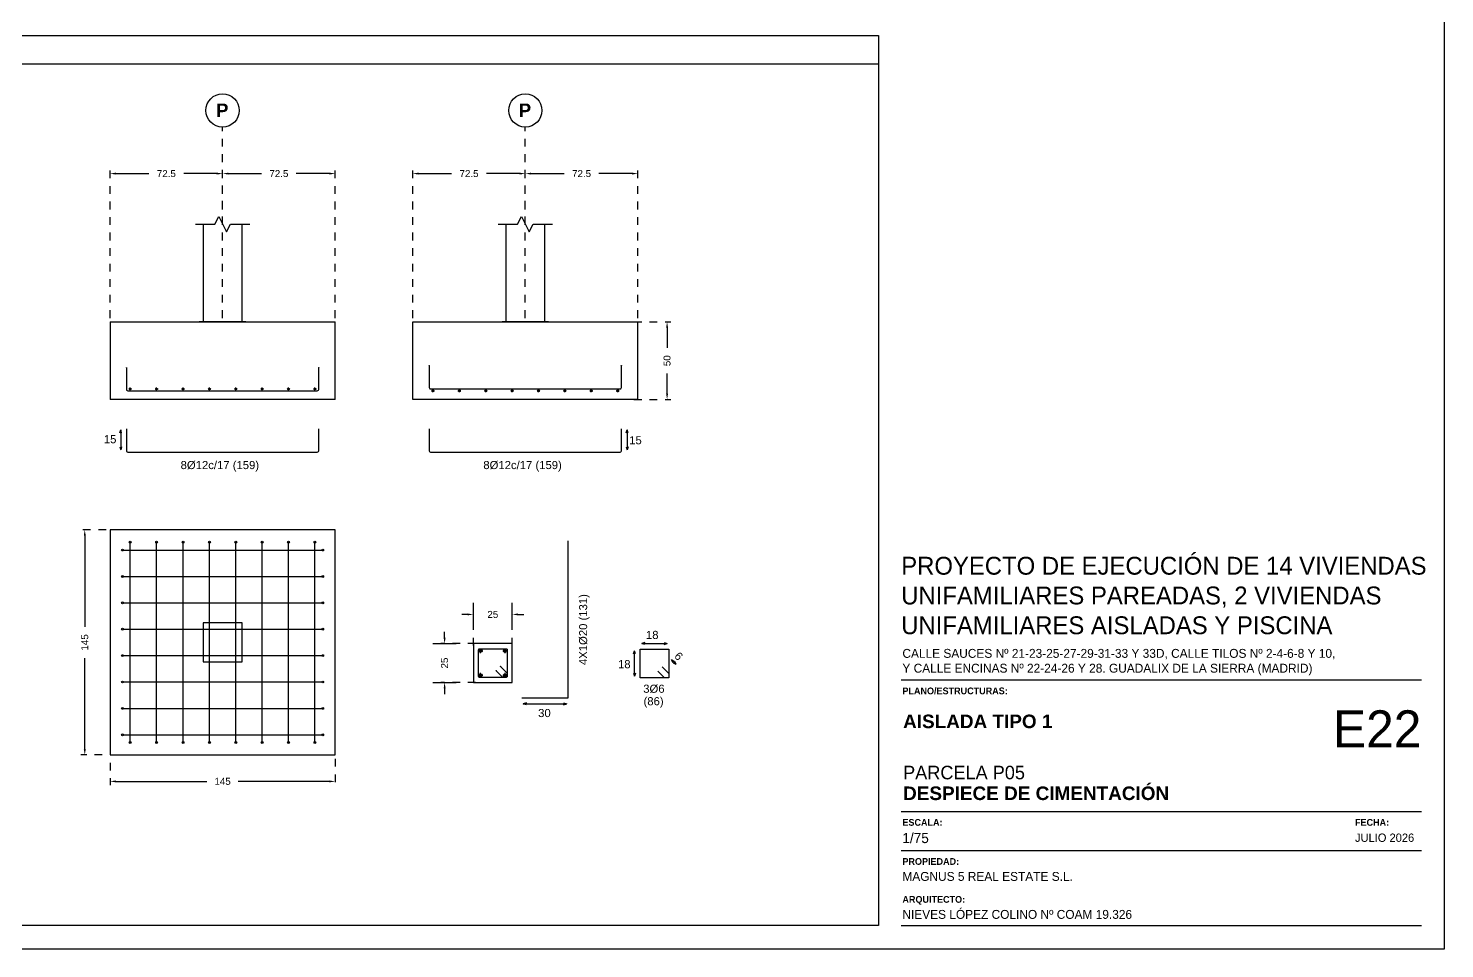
# Model space of a CAD drawing. Extents: x 2455 to 9764, y -806 to 181.
# Drawn here: x 4795.56 to 4813.81, y -500.15 to -488.29 of the extents above; entities that cross this region are included whole.
import ezdxf
from ezdxf.enums import TextEntityAlignment as Align

# ---------------------------------------------------------------- set-up
doc = ezdxf.new("R2010")
doc.units = 0
doc.header["$LTSCALE"] = 0.2
doc.header["$MEASUREMENT"] = 0
doc.linetypes.add('CYPE_PUNTO', pattern=[0.075, 0, -0.075])
doc.linetypes.add('PUNTOS2', pattern=[0.125, 0, -0.125])
for name, color, linetype in [('01_borde', 4, 'CONTINUOUS'), ('01_cajetín', 7, 'CONTINUOUS'), ('01_cotas', 4, 'CONTINUOUS'), ('01_MONO inst', 254, 'CONTINUOUS'), ('01_texto cartela', 4, 'CONTINUOUS'), ('CIM_COTAS', 2, 'CONTINUOUS'), ('CIM_DIB_ARMADOS', 4, 'CONTINUOUS'), ('CIM_GEOMETRIA', 2, 'CONTINUOUS'), ('CYPECABECERA', 2, 'CONTINUOUS'), ('WL', 7, 'CONTINUOUS')]:
    doc.layers.add(name, color=color, linetype=linetype)
doc.layers.add('01_cartela', color=6, linetype='CONTINUOUS', plot=False)
doc.styles.add('Century Gothic', font='', dxfattribs={"height": 2})
doc.styles.add('Century Gothic_3', font='', dxfattribs={"height": 4.5})
doc.styles.add('Century Gothic_5', font='', dxfattribs={"height": 2.5})
doc.styles.add('Century Gothic_6', font='', dxfattribs={"height": 11})
doc.styles.add('Estilo1', font='swissel.ttf')
doc.styles.add('NIEVES3', font='swisseb.ttf')
doc.styles.add('ROMANS', font='romans')
doc.styles.get('Century Gothic').set_extended_font_data('Century Gothic')
doc.styles.get('Century Gothic_3').set_extended_font_data('Century Gothic')
doc.styles.get('Century Gothic_5').set_extended_font_data('Century Gothic')
doc.styles.get('Century Gothic_6').set_extended_font_data('Century Gothic')
doc.dimstyles.new('DECIMAL-50', dxfattribs={"dimtxt": 0.08, "dimasz": 0.15, "dimexe": 0.05, "dimexo": 0.05, "dimgap": 0.09, "dimtad": 0, "dimzin": 0, "dimdsep": 46, "dimtxsty": 'ROMANS', "dimblk": 'DOTSMALL', "dimcen": 0.09, "dimclrt": 7, "dimadec": 0, "dimazin": 0, "dimtfac": 1.38, "dimtix": 1, "dimtofl": 0, "dimtmove": 2, "dimatfit": 3, "dimldrblk": 'OBLIQUE', "dimfxl": 1, "dimtolj": 1, "dimtzin": 0, "dimarcsym": 0})

# ---------------------------------------------------------------- blocks, each defined once
blk = doc.blocks.new('*D823')
at = {"layer": '01_cotas', "color": 0, "linetype": 'PUNTOS2', "lineweight": -2, "transparency": 16777216}
for p, q in [((4798.062, -492.025), (4798.062, -490.115)), ((4799.512, -492.025), (4799.512, -490.115))]:
    blk.add_line(p, q, dxfattribs=at)
at = {"layer": '01_cotas', "color": 0, "lineweight": -2, "transparency": 16777216}
for p, q in [((4798.137, -490.165), (4798.562, -490.165)), ((4799.437, -490.165), (4799.011, -490.165))]:
    blk.add_line(p, q, dxfattribs=at)
at = {"layer": '01_cotas', "color": 0, "transparency": 16777216}
for points in [[(4798.137, -490.152), (4798.137, -490.177), (4798.062, -490.165)], [(4799.437, -490.152), (4799.437, -490.177), (4799.512, -490.165)]]:
    blk.add_solid(points, dxfattribs=at)
at = {"layer": '01_cotas', "color": 5, "transparency": 16777216, "insert": (4798.787, -490.165), "char_height": 0.09, "attachment_point": 5, "style": 'Estilo1'}
blk.add_mtext('\\A1;72.5', dxfattribs=at)
blk = doc.blocks.new('*D824')
at = {"layer": '01_cotas', "color": 0, "linetype": 'PUNTOS2', "lineweight": -2, "transparency": 16777216}
for p, q in [((4796.612, -492.025), (4796.612, -490.115)), ((4798.062, -492.025), (4798.062, -490.115))]:
    blk.add_line(p, q, dxfattribs=at)
at = {"layer": '01_cotas', "color": 0, "lineweight": -2, "transparency": 16777216}
for p, q in [((4796.687, -490.165), (4797.112, -490.165)), ((4797.987, -490.165), (4797.561, -490.165))]:
    blk.add_line(p, q, dxfattribs=at)
at = {"layer": '01_cotas', "color": 0, "transparency": 16777216}
for points in [[(4796.687, -490.152), (4796.687, -490.177), (4796.612, -490.165)], [(4797.987, -490.152), (4797.987, -490.177), (4798.062, -490.165)]]:
    blk.add_solid(points, dxfattribs=at)
at = {"layer": '01_cotas', "color": 5, "transparency": 16777216, "insert": (4797.337, -490.165), "char_height": 0.09, "attachment_point": 5, "style": 'Estilo1'}
blk.add_mtext('\\A1;72.5', dxfattribs=at)
blk = doc.blocks.new('*D825')
at = {"layer": '01_cotas', "color": 0, "linetype": 'PUNTOS2', "lineweight": -2, "transparency": 16777216}
for p, q in [((4801.962, -492.025), (4801.962, -490.115)), ((4803.412, -492.025), (4803.412, -490.115))]:
    blk.add_line(p, q, dxfattribs=at)
at = {"layer": '01_cotas', "color": 0, "lineweight": -2, "transparency": 16777216}
for p, q in [((4802.037, -490.165), (4802.462, -490.165)), ((4803.337, -490.165), (4802.911, -490.165))]:
    blk.add_line(p, q, dxfattribs=at)
at = {"layer": '01_cotas', "color": 0, "transparency": 16777216}
for points in [[(4802.037, -490.152), (4802.037, -490.177), (4801.962, -490.165)], [(4803.337, -490.152), (4803.337, -490.177), (4803.412, -490.165)]]:
    blk.add_solid(points, dxfattribs=at)
at = {"layer": '01_cotas', "color": 5, "transparency": 16777216, "insert": (4802.687, -490.165), "char_height": 0.09, "attachment_point": 5, "style": 'Estilo1'}
blk.add_mtext('\\A1;72.5', dxfattribs=at)
blk = doc.blocks.new('*D826')
at = {"layer": '01_cotas', "color": 0, "linetype": 'PUNTOS2', "lineweight": -2, "transparency": 16777216}
for p, q in [((4800.512, -492.025), (4800.512, -490.115)), ((4801.962, -492.025), (4801.962, -490.115))]:
    blk.add_line(p, q, dxfattribs=at)
at = {"layer": '01_cotas', "color": 0, "lineweight": -2, "transparency": 16777216}
for p, q in [((4800.587, -490.165), (4801.012, -490.165)), ((4801.887, -490.165), (4801.461, -490.165))]:
    blk.add_line(p, q, dxfattribs=at)
at = {"layer": '01_cotas', "color": 0, "transparency": 16777216}
for points in [[(4800.587, -490.152), (4800.587, -490.177), (4800.512, -490.165)], [(4801.887, -490.152), (4801.887, -490.177), (4801.962, -490.165)]]:
    blk.add_solid(points, dxfattribs=at)
at = {"layer": '01_cotas', "color": 5, "transparency": 16777216, "insert": (4801.237, -490.165), "char_height": 0.09, "attachment_point": 5, "style": 'Estilo1'}
blk.add_mtext('\\A1;72.5', dxfattribs=at)
blk = doc.blocks.new('*D827')
at = {"layer": '01_cotas', "color": 0, "linetype": 'PUNTOS2', "lineweight": -2, "transparency": 16777216}
for p, q in [((4803.362, -492.075), (4803.838, -492.075)), ((4803.362, -493.075), (4803.838, -493.075))]:
    blk.add_line(p, q, dxfattribs=at)
at = {"layer": '01_cotas', "color": 0, "lineweight": -2, "transparency": 16777216}
for p, q in [((4803.788, -492.15), (4803.788, -492.41)), ((4803.788, -493), (4803.788, -492.739))]:
    blk.add_line(p, q, dxfattribs=at)
at = {"layer": '01_cotas', "color": 0, "transparency": 16777216}
for points in [[(4803.776, -492.15), (4803.801, -492.15), (4803.788, -492.075)], [(4803.776, -493), (4803.801, -493), (4803.788, -493.075)]]:
    blk.add_solid(points, dxfattribs=at)
at = {"layer": '01_cotas', "color": 5, "transparency": 16777216, "insert": (4803.788, -492.575), "char_height": 0.09, "attachment_point": 5, "rotation": 90, "style": 'Estilo1'}
blk.add_mtext('\\A1;50', dxfattribs=at)
blk = doc.blocks.new('*D828')
at = {"layer": '01_cotas', "color": 0, "linetype": 'PUNTOS2', "lineweight": -2, "transparency": 16777216}
for p, q in [((4796.562, -494.753), (4796.236, -494.753)), ((4796.512, -497.653), (4796.236, -497.653))]:
    blk.add_line(p, q, dxfattribs=at)
at = {"layer": '01_cotas', "color": 0, "lineweight": -2, "transparency": 16777216}
for p, q in [((4796.286, -494.828), (4796.286, -496.001)), ((4796.286, -497.578), (4796.286, -496.404))]:
    blk.add_line(p, q, dxfattribs=at)
at = {"layer": '01_cotas', "color": 0, "transparency": 16777216}
for points in [[(4796.274, -494.828), (4796.299, -494.828), (4796.286, -494.753)], [(4796.274, -497.578), (4796.299, -497.578), (4796.286, -497.653)]]:
    blk.add_solid(points, dxfattribs=at)
at = {"layer": '01_cotas', "color": 5, "transparency": 16777216, "insert": (4796.286, -496.203), "char_height": 0.09, "attachment_point": 5, "rotation": 90, "style": 'Estilo1'}
blk.add_mtext('\\A1;145', dxfattribs=at)
blk = doc.blocks.new('*D829')
at = {"layer": '01_cotas', "color": 0, "linetype": 'PUNTOS2', "lineweight": -2, "transparency": 16777216}
for p, q in [((4796.612, -497.753), (4796.612, -498.043)), ((4799.512, -497.703), (4799.512, -498.043))]:
    blk.add_line(p, q, dxfattribs=at)
at = {"layer": '01_cotas', "color": 0, "lineweight": -2, "transparency": 16777216}
for p, q in [((4796.687, -497.993), (4797.86, -497.993)), ((4799.437, -497.993), (4798.263, -497.993))]:
    blk.add_line(p, q, dxfattribs=at)
at = {"layer": '01_cotas', "color": 0, "transparency": 16777216}
for points in [[(4796.687, -497.981), (4796.687, -498.006), (4796.612, -497.993)], [(4799.437, -497.981), (4799.437, -498.006), (4799.512, -497.993)]]:
    blk.add_solid(points, dxfattribs=at)
at = {"layer": '01_cotas', "color": 5, "transparency": 16777216, "insert": (4798.062, -497.993), "char_height": 0.09, "width": 0.00915, "attachment_point": 5, "style": 'Estilo1'}
blk.add_mtext('\\A1;145', dxfattribs=at)
blk = doc.blocks.new('*D830')
at = {"layer": '01_cotas', "color": 0, "lineweight": -2, "transparency": 16777216}
for p, q in [((4801.218, -495.843), (4801.143, -495.843)), ((4801.868, -495.843), (4801.943, -495.843))]:
    blk.add_line(p, q, dxfattribs=at)
at = {"layer": '01_cotas', "color": 0, "linetype": 'PUNTOS2', "lineweight": -2, "transparency": 16777216}
for p, q in [((4801.293, -496.243), (4801.293, -495.793)), ((4801.793, -496.243), (4801.793, -495.793))]:
    blk.add_line(p, q, dxfattribs=at)
at = {"layer": '01_cotas', "color": 0, "transparency": 16777216}
for points in [[(4801.218, -495.83), (4801.218, -495.855), (4801.293, -495.843)], [(4801.868, -495.83), (4801.868, -495.855), (4801.793, -495.843)]]:
    blk.add_solid(points, dxfattribs=at)
at = {"layer": '01_cotas', "color": 5, "transparency": 16777216, "insert": (4801.543, -495.843), "char_height": 0.09, "attachment_point": 5, "style": 'Estilo1'}
blk.add_mtext('\\A1;25', dxfattribs=at)
blk = doc.blocks.new('*D831')
at = {"layer": '01_cotas', "color": 0, "lineweight": -2, "transparency": 16777216}
for p, q in [((4800.922, -496.144), (4800.922, -496.069)), ((4800.922, -496.794), (4800.922, -496.869))]:
    blk.add_line(p, q, dxfattribs=at)
at = {"layer": '01_cotas', "color": 0, "linetype": 'PUNTOS2', "lineweight": -2, "transparency": 16777216}
for p, q in [((4801.322, -496.219), (4800.872, -496.219)), ((4801.322, -496.719), (4800.872, -496.719))]:
    blk.add_line(p, q, dxfattribs=at)
at = {"layer": '01_cotas', "color": 0, "transparency": 16777216}
for points in [[(4800.91, -496.144), (4800.935, -496.144), (4800.922, -496.219)], [(4800.91, -496.794), (4800.935, -496.794), (4800.922, -496.719)]]:
    blk.add_solid(points, dxfattribs=at)
at = {"layer": '01_cotas', "color": 5, "transparency": 16777216, "insert": (4800.922, -496.469), "char_height": 0.09, "attachment_point": 5, "rotation": 90, "style": 'Estilo1'}
blk.add_mtext('\\A1;25', dxfattribs=at)

msp = doc.modelspace()

# ---------------------------------------------------------------- hatches: boundary and pattern name
at = {"layer": 'CIM_DIB_ARMADOS'}
h = msp.add_hatch(color=256, dxfattribs=at)
edge = h.paths.add_edge_path()
edge.add_arc((4796.824, -492.663), 0.0016, 0, 360)
h = msp.add_hatch(color=256, dxfattribs=at)
edge = h.paths.add_edge_path()
edge.add_arc((4799.3, -492.663), 0.0016, 0, 360)
h = msp.add_hatch(color=256, dxfattribs=at)
edge = h.paths.add_edge_path()
edge.add_arc((4800.724, -492.639), 0.0016, 0, 360)
h = msp.add_hatch(color=256, dxfattribs=at)
edge = h.paths.add_edge_path()
edge.add_arc((4803.2, -492.639), 0.0016, 0, 360)
h = msp.add_hatch(color=256, dxfattribs=at)
edge = h.paths.add_edge_path()
edge.add_arc((4796.772, -495.013), 0.0016, 0, 360)
h = msp.add_hatch(color=256, dxfattribs=at)
edge = h.paths.add_edge_path()
edge.add_arc((4796.872, -494.913), 0.0016, 0, 360)
h = msp.add_hatch(color=256, dxfattribs=at)
edge = h.paths.add_edge_path()
edge.add_arc((4797.212, -494.913), 0.0016, 0, 360)
h = msp.add_hatch(color=256, dxfattribs=at)
edge = h.paths.add_edge_path()
edge.add_arc((4797.552, -494.913), 0.0016, 0, 360)
h = msp.add_hatch(color=256, dxfattribs=at)
edge = h.paths.add_edge_path()
edge.add_arc((4797.892, -494.913), 0.0016, 0, 360)
h = msp.add_hatch(color=256, dxfattribs=at)
edge = h.paths.add_edge_path()
edge.add_arc((4798.232, -494.913), 0.0016, 0, 360)
h = msp.add_hatch(color=256, dxfattribs=at)
edge = h.paths.add_edge_path()
edge.add_arc((4798.572, -494.913), 0.0016, 0, 360)
h = msp.add_hatch(color=256, dxfattribs=at)
edge = h.paths.add_edge_path()
edge.add_arc((4798.912, -494.913), 0.0016, 0, 360)
h = msp.add_hatch(color=256, dxfattribs=at)
edge = h.paths.add_edge_path()
edge.add_arc((4799.252, -494.913), 0.0016, 0, 360)
h = msp.add_hatch(color=256, dxfattribs=at)
edge = h.paths.add_edge_path()
edge.add_arc((4799.352, -495.013), 0.0016, 0, 360)
h = msp.add_hatch(color=256, dxfattribs=at)
edge = h.paths.add_edge_path()
edge.add_arc((4796.772, -495.353), 0.0016, 0, 360)
h = msp.add_hatch(color=256, dxfattribs=at)
edge = h.paths.add_edge_path()
edge.add_arc((4799.352, -495.353), 0.0016, 0, 360)
h = msp.add_hatch(color=256, dxfattribs=at)
edge = h.paths.add_edge_path()
edge.add_arc((4796.772, -495.693), 0.0016, 0, 360)
h = msp.add_hatch(color=256, dxfattribs=at)
edge = h.paths.add_edge_path()
edge.add_arc((4799.352, -495.693), 0.0016, 0, 360)
h = msp.add_hatch(color=256, dxfattribs=at)
edge = h.paths.add_edge_path()
edge.add_arc((4796.772, -496.033), 0.0016, 0, 360)
h = msp.add_hatch(color=256, dxfattribs=at)
edge = h.paths.add_edge_path()
edge.add_arc((4799.352, -496.033), 0.0016, 0, 360)
h = msp.add_hatch(color=256, dxfattribs=at)
edge = h.paths.add_edge_path()
edge.add_arc((4796.772, -496.373), 0.0016, 0, 360)
h = msp.add_hatch(color=256, dxfattribs=at)
edge = h.paths.add_edge_path()
edge.add_arc((4799.352, -496.373), 0.0016, 0, 360)
h = msp.add_hatch(color=256, dxfattribs=at)
edge = h.paths.add_edge_path()
edge.add_arc((4801.587, -496.568), 0.0016, 0, 360)
h = msp.add_hatch(color=256, dxfattribs=at)
edge = h.paths.add_edge_path()
edge.add_arc((4801.643, -496.512), 0.0016, 0, 360)
h = msp.add_hatch(color=256, dxfattribs=at)
edge = h.paths.add_edge_path()
edge.add_arc((4796.772, -496.713), 0.0016, 0, 360)
h = msp.add_hatch(color=256, dxfattribs=at)
edge = h.paths.add_edge_path()
edge.add_arc((4799.352, -496.713), 0.0016, 0, 360)
h = msp.add_hatch(color=256, dxfattribs=at)
edge = h.paths.add_edge_path()
edge.add_arc((4796.772, -497.053), 0.0016, 0, 360)
h = msp.add_hatch(color=256, dxfattribs=at)
edge = h.paths.add_edge_path()
edge.add_arc((4799.352, -497.053), 0.0016, 0, 360)
h = msp.add_hatch(color=256, dxfattribs=at)
edge = h.paths.add_edge_path()
edge.add_arc((4796.772, -497.393), 0.0016, 0, 360)
h = msp.add_hatch(color=256, dxfattribs=at)
edge = h.paths.add_edge_path()
edge.add_arc((4799.352, -497.393), 0.0016, 0, 360)
h = msp.add_hatch(color=256, dxfattribs=at)
edge = h.paths.add_edge_path()
edge.add_arc((4796.872, -497.493), 0.0016, 0, 360)
h = msp.add_hatch(color=256, dxfattribs=at)
edge = h.paths.add_edge_path()
edge.add_arc((4797.212, -497.493), 0.0016, 0, 360)
h = msp.add_hatch(color=256, dxfattribs=at)
edge = h.paths.add_edge_path()
edge.add_arc((4797.552, -497.493), 0.0016, 0, 360)
h = msp.add_hatch(color=256, dxfattribs=at)
edge = h.paths.add_edge_path()
edge.add_arc((4797.892, -497.493), 0.0016, 0, 360)
h = msp.add_hatch(color=256, dxfattribs=at)
edge = h.paths.add_edge_path()
edge.add_arc((4798.232, -497.493), 0.0016, 0, 360)
h = msp.add_hatch(color=256, dxfattribs=at)
edge = h.paths.add_edge_path()
edge.add_arc((4798.572, -497.493), 0.0016, 0, 360)
h = msp.add_hatch(color=256, dxfattribs=at)
edge = h.paths.add_edge_path()
edge.add_arc((4798.912, -497.493), 0.0016, 0, 360)
h = msp.add_hatch(color=256, dxfattribs=at)
edge = h.paths.add_edge_path()
edge.add_arc((4799.252, -497.493), 0.0016, 0, 360)

# ---------------------------------------------------------------- linework, layer by layer
at = {"layer": '01_cartela', "color": 3}
msp.add_lwpolyline([(4783.168, -478.613), (4783.168, -500.148), (4813.806, -500.148), (4813.806, -478.613)], close=True, dxfattribs=at)
at = {"layer": '01_cotas', "color": 4}
for p, q in [((4801.293, -495.993), (4801.293, -495.693)), ((4800.772, -496.719), (4801.072, -496.719))]:
    msp.add_line(p, q, dxfattribs=at)
at = {"layer": '01_cotas'}
for p, q in [((4801.793, -495.993), (4801.793, -495.693)), ((4800.772, -496.219), (4801.072, -496.219))]:
    msp.add_line(p, q, dxfattribs=at)
at = {"layer": '01_MONO inst', "color": 5}
msp.add_line((4783.468, -488.752), (4806.511, -488.752), dxfattribs=at)
at = {"layer": '01_texto cartela', "color": 5}
for p, q in [((4806.805, -496.687), (4813.506, -496.687)), ((4806.805, -498.381), (4813.506, -498.381)), ((4806.805, -498.884), (4813.506, -498.884)), ((4806.805, -499.848), (4813.506, -499.848))]:
    msp.add_line(p, q, dxfattribs=at)
at = {"layer": 'CIM_COTAS', "linetype": 'CYPE_PUNTO'}
for p, q in [((4798.062, -490.816), (4798.062, -489.565)), ((4801.962, -490.816), (4801.962, -489.565))]:
    msp.add_line(p, q, dxfattribs=at)
at = {"layer": 'CIM_COTAS'}
for p, q in [((4796.736, -493.504), (4796.749, -493.464)), ((4796.761, -493.504), (4796.749, -493.464)), ((4796.749, -493.464), (4796.749, -493.723)), ((4803.262, -493.504), (4803.275, -493.464)), ((4803.287, -493.504), (4803.275, -493.464)), ((4803.275, -493.464), (4803.275, -493.723)), ((4796.736, -493.683), (4796.749, -493.723)), ((4796.761, -493.683), (4796.749, -493.723)), ((4803.262, -493.683), (4803.275, -493.723)), ((4803.287, -493.683), (4803.275, -493.723)), ((4803.355, -496.352), (4803.367, -496.312)), ((4803.38, -496.352), (4803.367, -496.312)), ((4803.367, -496.64), (4803.367, -496.312)), ((4803.503, -496.204), (4803.463, -496.217)), ((4803.503, -496.229), (4803.463, -496.217)), ((4803.463, -496.217), (4803.79, -496.217)), ((4803.75, -496.204), (4803.79, -496.217)), ((4803.75, -496.229), (4803.79, -496.217)), ((4803.865, -496.464), (4803.846, -496.427)), ((4803.883, -496.447), (4803.846, -496.427)), ((4803.846, -496.427), (4803.902, -496.483)), ((4803.865, -496.464), (4803.902, -496.483)), ((4803.883, -496.446), (4803.902, -496.483)), ((4803.355, -496.6), (4803.367, -496.64)), ((4803.38, -496.6), (4803.367, -496.64)), ((4801.976, -496.981), (4801.936, -496.994)), ((4801.976, -497.006), (4801.936, -496.994)), ((4801.936, -496.994), (4802.495, -496.994)), ((4802.455, -496.981), (4802.495, -496.994)), ((4802.455, -497.006), (4802.495, -496.994))]:
    msp.add_line(p, q, dxfattribs=at)
at = {"layer": 'CIM_DIB_ARMADOS'}
for p, q in [((4796.854, -492.939), (4796.89, -492.939)), ((4796.872, -492.957), (4796.872, -492.921)), ((4797.194, -492.939), (4797.23, -492.939)), ((4797.212, -492.957), (4797.212, -492.921)), ((4797.534, -492.939), (4797.57, -492.939)), ((4797.552, -492.957), (4797.552, -492.921)), ((4797.874, -492.939), (4797.91, -492.939)), ((4797.892, -492.957), (4797.892, -492.921)), ((4798.214, -492.939), (4798.25, -492.939)), ((4798.232, -492.957), (4798.232, -492.921)), ((4798.554, -492.939), (4798.59, -492.939)), ((4798.572, -492.957), (4798.572, -492.921)), ((4798.894, -492.939), (4798.93, -492.939)), ((4798.912, -492.957), (4798.912, -492.921)), ((4799.234, -492.939), (4799.27, -492.939)), ((4799.252, -492.957), (4799.252, -492.921)), ((4800.754, -492.963), (4800.79, -492.963)), ((4800.772, -492.981), (4800.772, -492.945)), ((4801.094, -492.963), (4801.13, -492.963)), ((4801.112, -492.981), (4801.112, -492.945)), ((4801.434, -492.963), (4801.47, -492.963)), ((4801.452, -492.981), (4801.452, -492.945)), ((4801.774, -492.963), (4801.81, -492.963)), ((4801.792, -492.981), (4801.792, -492.945)), ((4802.114, -492.963), (4802.15, -492.963)), ((4802.132, -492.981), (4802.132, -492.945)), ((4802.454, -492.963), (4802.49, -492.963)), ((4802.472, -492.981), (4802.472, -492.945)), ((4802.794, -492.963), (4802.83, -492.963)), ((4802.812, -492.981), (4802.812, -492.945)), ((4803.134, -492.963), (4803.17, -492.963)), ((4803.152, -492.981), (4803.152, -492.945)), ((4796.772, -495.013), (4799.352, -495.013)), ((4796.872, -497.493), (4796.872, -494.913)), ((4797.212, -497.493), (4797.212, -494.913)), ((4797.552, -497.493), (4797.552, -494.913)), ((4797.892, -497.493), (4797.892, -494.913)), ((4798.232, -497.493), (4798.232, -494.913)), ((4798.572, -497.493), (4798.572, -494.913)), ((4798.912, -497.493), (4798.912, -494.913)), ((4799.252, -497.493), (4799.252, -494.913)), ((4796.772, -495.353), (4799.352, -495.353)), ((4796.772, -495.693), (4799.352, -495.693)), ((4796.772, -496.033), (4799.352, -496.033)), ((4801.355, -496.311), (4801.415, -496.311)), ((4801.355, -496.311), (4801.415, -496.311)), ((4801.385, -496.341), (4801.385, -496.281)), ((4801.385, -496.341), (4801.385, -496.281)), ((4801.671, -496.311), (4801.731, -496.311)), ((4801.671, -496.311), (4801.731, -496.311)), ((4801.701, -496.341), (4801.701, -496.281)), ((4801.701, -496.341), (4801.701, -496.281)), ((4796.772, -496.373), (4799.352, -496.373)), ((4801.355, -496.627), (4801.415, -496.627)), ((4801.355, -496.627), (4801.415, -496.627)), ((4801.385, -496.657), (4801.385, -496.597)), ((4801.385, -496.657), (4801.385, -496.597)), ((4801.671, -496.627), (4801.731, -496.627)), ((4801.671, -496.627), (4801.731, -496.627)), ((4801.701, -496.657), (4801.701, -496.597)), ((4801.701, -496.657), (4801.701, -496.597)), ((4796.772, -496.713), (4799.352, -496.713)), ((4796.772, -497.053), (4799.352, -497.053)), ((4796.772, -497.393), (4799.352, -497.393))]:
    msp.add_line(p, q, dxfattribs=at)
for points in [[(4796.824, -492.663), (4796.824, -492.945), (4796.826, -492.954), (4796.833, -492.96), (4796.842, -492.963), (4799.282, -492.963), (4799.291, -492.96), (4799.297, -492.954), (4799.3, -492.945), (4799.3, -492.663)], [(4800.724, -492.639), (4800.724, -492.921), (4800.726, -492.93), (4800.733, -492.936), (4800.742, -492.939), (4803.182, -492.939), (4803.191, -492.936), (4803.197, -492.93), (4803.2, -492.921), (4803.2, -492.639)], [(4796.824, -493.453), (4796.824, -493.735), (4796.826, -493.744), (4796.833, -493.75), (4796.842, -493.753), (4799.282, -493.753), (4799.291, -493.75), (4799.297, -493.744), (4799.3, -493.735), (4799.3, -493.453)], [(4800.724, -493.453), (4800.724, -493.735), (4800.726, -493.744), (4800.733, -493.75), (4800.742, -493.753), (4803.182, -493.753), (4803.191, -493.75), (4803.197, -493.744), (4803.2, -493.735), (4803.2, -493.453)], [(4801.915, -496.919), (4802.515, -496.919), (4802.515, -494.895)], [(4801.643, -496.512), (4801.724, -496.593), (4801.726, -496.597), (4801.727, -496.602), (4801.727, -496.641), (4801.726, -496.647), (4801.721, -496.651), (4801.715, -496.653), (4801.371, -496.653), (4801.365, -496.651), (4801.361, -496.647), (4801.359, -496.641), (4801.359, -496.297), (4801.361, -496.291), (4801.365, -496.286), (4801.371, -496.285), (4801.715, -496.285), (4801.721, -496.286), (4801.726, -496.291), (4801.727, -496.297), (4801.727, -496.641), (4801.726, -496.647), (4801.721, -496.651), (4801.715, -496.653), (4801.676, -496.653), (4801.672, -496.652), (4801.668, -496.649), (4801.587, -496.568)], [(4803.726, -496.519), (4803.81, -496.604), (4803.81, -496.66), (4803.442, -496.66), (4803.442, -496.292), (4803.81, -496.292), (4803.81, -496.66), (4803.754, -496.66), (4803.67, -496.575)]]:
    msp.add_lwpolyline(points, dxfattribs=at)
for centre, radius in [((4796.824, -492.663), 0.0016), ((4799.3, -492.663), 0.0016), ((4800.724, -492.639), 0.0016), ((4803.2, -492.639), 0.0016), ((4796.872, -492.939), 0.012), ((4797.212, -492.939), 0.012), ((4797.552, -492.939), 0.012), ((4797.892, -492.939), 0.012), ((4798.232, -492.939), 0.012), ((4798.572, -492.939), 0.012), ((4798.912, -492.939), 0.012), ((4799.252, -492.939), 0.012), ((4800.772, -492.963), 0.012), ((4801.112, -492.963), 0.012), ((4801.452, -492.963), 0.012), ((4801.792, -492.963), 0.012), ((4802.132, -492.963), 0.012), ((4802.472, -492.963), 0.012), ((4802.812, -492.963), 0.012), ((4803.152, -492.963), 0.012), ((4796.772, -495.013), 0.012), ((4796.772, -495.013), 0.0016), ((4796.872, -494.913), 0.012), ((4796.872, -494.913), 0.0016), ((4797.212, -494.913), 0.012), ((4797.212, -494.913), 0.0016), ((4797.552, -494.913), 0.012), ((4797.552, -494.913), 0.0016), ((4797.892, -494.913), 0.012), ((4797.892, -494.913), 0.0016), ((4798.232, -494.913), 0.012), ((4798.232, -494.913), 0.0016), ((4798.572, -494.913), 0.012), ((4798.572, -494.913), 0.0016), ((4798.912, -494.913), 0.012), ((4798.912, -494.913), 0.0016), ((4799.252, -494.913), 0.012), ((4799.252, -494.913), 0.0016), ((4799.352, -495.013), 0.012), ((4799.352, -495.013), 0.0016), ((4796.772, -495.353), 0.012), ((4796.772, -495.353), 0.0016), ((4799.352, -495.353), 0.012), ((4799.352, -495.353), 0.0016), ((4796.772, -495.693), 0.012), ((4796.772, -495.693), 0.0016), ((4799.352, -495.693), 0.012), ((4799.352, -495.693), 0.0016), ((4796.772, -496.033), 0.012), ((4796.772, -496.033), 0.0016), ((4799.352, -496.033), 0.012), ((4799.352, -496.033), 0.0016), ((4801.385, -496.311), 0.02), ((4801.385, -496.311), 0.02), ((4801.701, -496.311), 0.02), ((4801.701, -496.311), 0.02), ((4796.772, -496.373), 0.012), ((4796.772, -496.373), 0.0016), ((4799.352, -496.373), 0.012), ((4799.352, -496.373), 0.0016), ((4801.385, -496.627), 0.02), ((4801.385, -496.627), 0.02), ((4801.587, -496.568), 0.0016), ((4801.643, -496.512), 0.0016), ((4801.701, -496.627), 0.02), ((4801.701, -496.627), 0.02), ((4796.772, -496.713), 0.012), ((4796.772, -496.713), 0.0016), ((4799.352, -496.713), 0.012), ((4799.352, -496.713), 0.0016), ((4796.772, -497.053), 0.012), ((4796.772, -497.053), 0.0016), ((4799.352, -497.053), 0.012), ((4799.352, -497.053), 0.0016), ((4796.772, -497.393), 0.012), ((4796.772, -497.393), 0.0016), ((4799.352, -497.393), 0.012), ((4799.352, -497.393), 0.0016), ((4796.872, -497.493), 0.012), ((4796.872, -497.493), 0.0016), ((4797.212, -497.493), 0.012), ((4797.212, -497.493), 0.0016), ((4797.552, -497.493), 0.012), ((4797.552, -497.493), 0.0016), ((4797.892, -497.493), 0.012), ((4797.892, -497.493), 0.0016), ((4798.232, -497.493), 0.012), ((4798.232, -497.493), 0.0016), ((4798.572, -497.493), 0.012), ((4798.572, -497.493), 0.0016), ((4798.912, -497.493), 0.012), ((4798.912, -497.493), 0.0016), ((4799.252, -497.493), 0.012), ((4799.252, -497.493), 0.0016)]:
    msp.add_circle(centre, radius, dxfattribs=at)
at = {"layer": 'CIM_GEOMETRIA'}
for p, q in [((4797.812, -490.816), (4797.812, -492.075)), ((4798.312, -492.075), (4798.312, -490.816)), ((4801.712, -490.816), (4801.712, -492.075)), ((4802.212, -492.075), (4802.212, -490.816)), ((4796.612, -492.075), (4799.512, -492.075)), ((4796.612, -492.075), (4796.612, -493.075)), ((4798.362, -492.075), (4797.762, -492.075)), ((4799.512, -493.075), (4799.512, -492.075)), ((4800.512, -492.075), (4803.412, -492.075)), ((4800.512, -493.075), (4800.512, -492.075)), ((4802.262, -492.075), (4801.662, -492.075)), ((4803.412, -493.075), (4803.412, -492.075)), ((4799.512, -493.075), (4796.612, -493.075)), ((4803.412, -493.075), (4800.512, -493.075))]:
    msp.add_line(p, q, dxfattribs=at)
for points in [[(4797.712, -490.816), (4797.962, -490.816), (4798.012, -490.716), (4798.112, -490.916), (4798.162, -490.816), (4798.412, -490.816)], [(4801.612, -490.816), (4801.862, -490.816), (4801.912, -490.716), (4802.012, -490.916), (4802.062, -490.816), (4802.312, -490.816)]]:
    msp.add_lwpolyline(points, dxfattribs=at)
for points in [[(4796.612, -497.653), (4799.512, -497.653), (4799.512, -494.753), (4796.612, -494.753), (4796.612, -497.653)], [(4797.812, -496.453), (4798.312, -496.453), (4798.312, -495.953), (4797.812, -495.953), (4797.812, -496.453)], [(4801.293, -496.719), (4801.793, -496.719), (4801.793, -496.219), (4801.293, -496.219), (4801.293, -496.719)]]:
    msp.add_lwpolyline(points, close=True, dxfattribs=at)
at = {"layer": 'CYPECABECERA', "color": 7, "linetype": 'Continuous'}
for p, q in [((4783.468, -488.388), (4806.511, -488.388)), ((4806.511, -488.388), (4806.511, -499.848)), ((4806.511, -499.848), (4783.468, -499.848))]:
    msp.add_line(p, q, dxfattribs=at)
at = {"layer": 'WL', "color": 5, "linetype": 'Continuous'}
for centre in [(4798.062, -489.351), (4801.962, -489.351)]:
    msp.add_circle(centre, 0.214, dxfattribs=at)

# ---------------------------------------------------------------- texts
at = {"layer": '01_borde', "color": 1, "ltscale": 0.01, "style": 'NIEVES3'}
for p in [(4797.977, -489.434), (4801.877, -489.434)]:
    msp.add_text('P', height=0.172, dxfattribs=at).set_placement(p)
at = {"layer": '01_cajetín', "color": 5, "style": 'Estilo1'}
for s, height, p in [('15', 0.1042, (4796.532, -493.669)), ('15', 0.1042, (4803.3, -493.683)), ('8%%C12c/17 (159)', 0.10417, (4797.521, -494.002)), ('8%%C12c/17 (159)', 0.10417, (4801.421, -494.002)), ('18', 0.1042, (4803.516, -496.19)), ('18', 0.1042, (4803.156, -496.567)), ('3%%c6', 0.1042, (4803.481, -496.883)), ('(86)', 0.1042, (4803.485, -497.044)), ('30', 0.1042, (4802.127, -497.196))]:
    msp.add_text(s, height=height, dxfattribs=at).set_placement(p, align=Align.BOTTOM_LEFT)
for s, height, rotation, p in [('4X1%%C20 (131)', 0.10417, 90, (4802.79, -496.495)), ('6', 0.104, 315, (4803.851, -496.411))]:
    msp.add_text(s, height=height, rotation=rotation, dxfattribs=at).set_placement(p, align=Align.BOTTOM_LEFT)
at = {"layer": '01_texto cartela', "color": 5}
for s, insert, char_height, width, attachment_point, style in [('\\PPROYECTO DE EJECUCIÓN DE 14 VIVIENDAS UNIFAMILIARES PAREADAS, 2 VIVIENDAS UNIFAMILIARES AISLADAS Y PISCINA', (4806.805, -494.717), 0.23, 6.82217, 1, 'Century Gothic_3'), ('CALLE SAUCES Nº 21-23-25-27-29-31-33 Y 33D, CALLE TILOS Nº 2-4-6-8 Y 10, \\PY CALLE ENCINAS Nº 22-24-26 Y 28. GUADALIX DE LA SIERRA (MADRID)', (4806.82, -496.287), 0.11455, 9.24681, 1, 'Century Gothic'), ('{\\fCentury Gothic|b1|i0|c0|p34;PLANO/ESTRUCTURAS: }', (4806.82, -496.784), 0.08701, 2.11715, 1, 'Century Gothic'), ('\\pt2.3273;\\PPARCELA P05', (4806.829, -497.969), 0.17455, 7.00908, 7, 'Century Gothic_5'), ('\\pt2.3273;DESPIECE DE CIMENTACIÓN', (4806.829, -498.236), 0.17455, 7.00908, 7, 'NIEVES3'), ('{\\fCentury Gothic|b1|i0|c0|p34;ESCALA: }', (4806.82, -498.478), 0.08701, 2.11715, 1, 'Century Gothic'), ('{\\fCentury Gothic|b1|i0|c0|p34;FECHA: }', (4812.651, -498.478), 0.08701, 2.11715, 1, 'Century Gothic'), ('1/75', (4806.82, -498.657), 0.1309, 2.11715, 1, 'Century Gothic'), ('JULIO 2026', (4812.651, -498.665), 0.1069, 3.50438, 1, 'Century Gothic'), ('{\\fCentury Gothic|b1|i0|c0|p34;PROPIEDAD:}', (4806.82, -498.981), 0.08701, 0.83709, 1, 'Century Gothic'), ('MAGNUS 5 REAL ESTATE S.L.', (4806.82, -499.16), 0.11455, 4.88231, 1, 'Century Gothic'), ('{\\fCentury Gothic|b1|i0|c0|p34;ARQUITECTO:}', (4806.82, -499.47), 0.08701, 0.83709, 1, 'Century Gothic'), ('NIEVES LÓPEZ COLINO Nº COAM 19.326', (4806.82, -499.649), 0.11455, 3.65153, 1, 'Century Gothic')]:
    msp.add_mtext(s, dxfattribs=dict(at, insert=insert, char_height=char_height, width=width, attachment_point=attachment_point, style=style))
at = {"layer": '01_texto cartela', "color": 1}
for s, insert, char_height, width, attachment_point, style in [('AISLADA TIPO 1 ', (4806.829, -497.31), 0.17455, 7.00908, 7, 'NIEVES3'), ('E22', (4813.506, -497.078), 0.4786, 1.04985, 3, 'Century Gothic_6')]:
    msp.add_mtext(s, dxfattribs=dict(at, insert=insert, char_height=char_height, width=width, attachment_point=attachment_point, style=style))

# ---------------------------------------------------------------- dimensions: what is measured, and where the dimension line sits
at = {"layer": '01_cotas', "color": 4}
for base, p1, p2, angle, text, picture, middle in [((4796.612, -490.165), (4798.062, -492.075), (4796.612, -492.075), 180, '72.5', '*D824', (4797.337, -490.165)), ((4800.512, -490.165), (4801.962, -492.075), (4800.512, -492.075), 180, '72.5', '*D826', (4801.237, -490.165)), ((4803.788, -493.075), (4803.312, -492.075), (4803.312, -493.075), 90, '50', '*D827', (4803.788, -492.575)), ((4796.286, -497.653), (4796.612, -494.753), (4796.562, -497.653), 90, '145', '*D828', (4796.286, -496.203))]:
    dim = msp.add_linear_dim(base=base, p1=p1, p2=p2, angle=angle, text=text, dimstyle='DECIMAL-50', override={"dimtxt": 0.09, "dimasz": 0.075, "dimtxsty": 'Estilo1', "dimsah": 1, "dimclrt": 5, "dimfxl": 0.09, "dimarcsym": 2}, dxfattribs=at)
    dim.commit()
    dim.dimension.update_dxf_attribs({"geometry": picture, "text_midpoint": middle})
for base, p1, p2, text, picture, middle in [((4799.512, -490.165), (4798.062, -492.075), (4799.512, -492.075), '72.5', '*D823', (4798.787, -490.165)), ((4803.412, -490.165), (4801.962, -492.075), (4803.412, -492.075), '72.5', '*D825', (4802.687, -490.165)), ((4799.512, -497.993), (4796.612, -497.703), (4799.512, -497.653), '145', '*D829', (4798.062, -497.993))]:
    dim = msp.add_linear_dim(base=base, p1=p1, p2=p2, text=text, dimstyle='DECIMAL-50', override={"dimtxt": 0.09, "dimasz": 0.075, "dimtxsty": 'Estilo1', "dimsah": 1, "dimclrt": 5, "dimfxl": 0.09, "dimarcsym": 2}, dxfattribs=at)
    dim.commit()
    dim.dimension.update_dxf_attribs({"geometry": picture, "text_midpoint": middle})
for p1, p2, picture, middle in [((4801.293, -496.293), (4801.793, -496.293), '*D830', (4801.543, -495.843)), ((4801.372, -496.719), (4801.372, -496.219), '*D831', (4800.922, -496.469))]:
    dim = msp.add_aligned_dim(p1=p1, p2=p2, distance=0.45, text='25', dimstyle='DECIMAL-50', override={"dimtxt": 0.09, "dimasz": 0.075, "dimtxsty": 'Estilo1', "dimsah": 1, "dimclrt": 5, "dimfxl": 0.09, "dimarcsym": 2}, dxfattribs=at)
    dim.commit()
    dim.dimension.update_dxf_attribs({"geometry": picture, "text_midpoint": middle})

doc.saveas('drawing.dxf')
